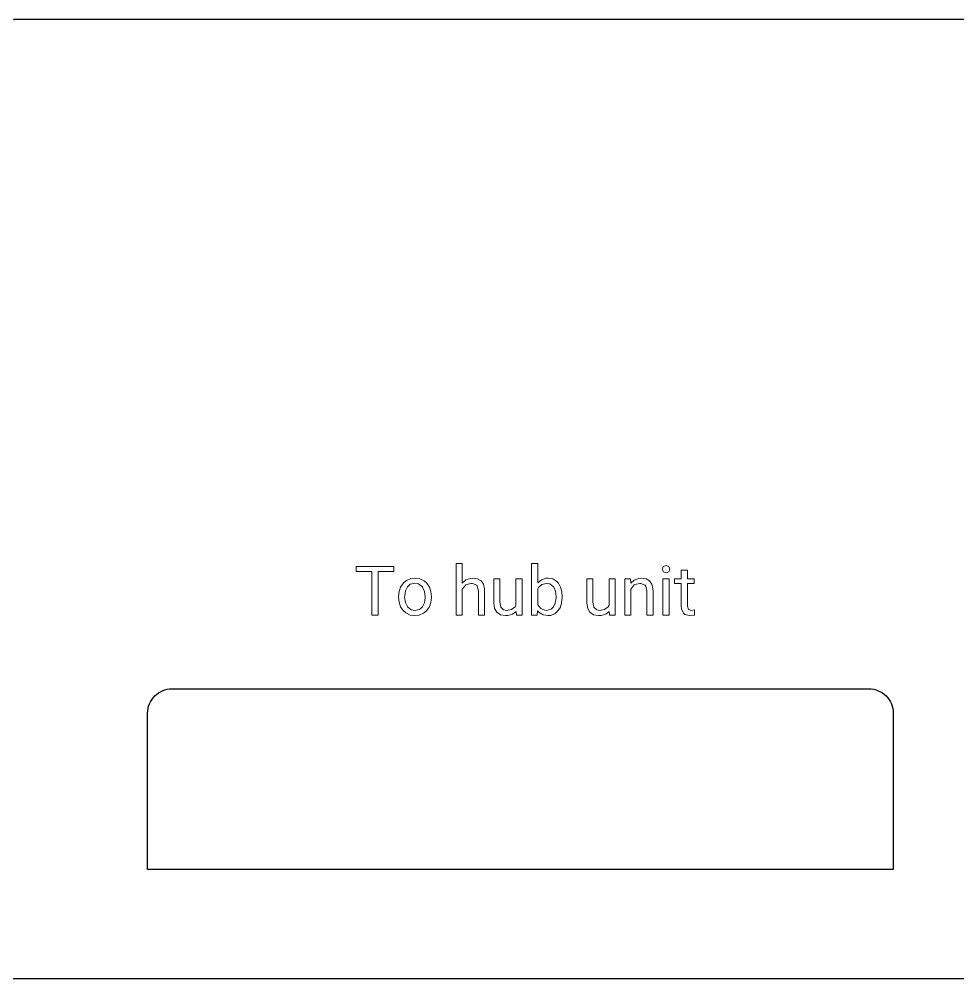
# Model space of a CAD drawing. Header units: millimetres. Extents: x 0 to 498, y 0 to 236.
# Drawn here: x 77.5 to 145, y 0 to 69 of the extents above; entities that cross this region are included whole.
import ezdxf

# ---------------------------------------------------------------- set-up
doc = ezdxf.new("R2010")
doc.units = ezdxf.units.MM
doc.layers.add('TAGLIO', color=1, linetype='Continuous')

msp = doc.modelspace()

# ---------------------------------------------------------------- linework, layer by layer
at = {"color": 3, "lineweight": 0}
for points in [[(108.938, 29.851), (108.938, 26.159), (109.381, 26.159), (109.381, 28.014), (109.4, 28.051), (109.639, 28.319), (109.676, 28.347), (110.018, 28.43), (110.11, 28.43), (110.415, 28.3), (110.461, 28.236), (110.535, 27.885), (110.535, 26.159), (110.978, 26.159), (110.978, 27.876), (110.978, 28.042), (110.894, 28.374), (110.728, 28.614), (110.479, 28.762), (110.147, 28.808), (109.962, 28.789), (109.639, 28.679), (109.381, 28.448), (109.381, 29.851)], [(114.364, 29.851), (114.364, 26.159), (114.77, 26.159), (114.789, 26.464), (114.909, 26.335), (115.195, 26.169), (115.555, 26.113), (115.721, 26.123), (116.034, 26.243), (116.284, 26.473), (116.431, 26.713), (116.524, 27.045), (116.56, 27.433), (116.56, 27.47), (116.533, 27.839), (116.441, 28.171), (116.293, 28.448), (116.182, 28.577), (115.896, 28.753), (115.545, 28.808), (115.389, 28.799), (115.066, 28.697), (114.807, 28.476), (114.807, 29.851)], [(123.832, 29.638), (123.768, 29.454), (123.832, 29.269), (124.026, 29.195), (124.229, 29.269), (124.294, 29.454), (124.229, 29.638), (124.026, 29.712)], [(101.759, 29.657), (101.759, 29.279), (102.885, 29.279), (102.885, 26.159), (103.337, 26.159), (103.337, 29.279), (104.463, 29.279), (104.463, 29.657)], [(125.567, 28.42), (126.047, 28.42), (126.047, 28.762), (125.567, 28.762), (125.567, 29.389), (125.115, 29.389), (125.115, 28.762), (124.644, 28.762), (124.644, 28.42), (125.115, 28.42), (125.115, 26.805), (125.133, 26.593), (125.272, 26.289), (125.373, 26.196), (125.724, 26.113), (126.065, 26.159), (126.065, 26.519), (125.853, 26.492), (125.632, 26.566), (125.567, 26.805)], [(105.367, 28.642), (105.145, 28.466), (104.942, 28.171), (104.832, 27.848), (104.795, 27.488), (104.795, 27.451), (104.832, 27.082), (104.942, 26.75), (105.127, 26.482), (105.321, 26.307), (105.625, 26.159), (105.976, 26.113), (106.28, 26.15), (106.603, 26.279), (106.816, 26.455), (107.019, 26.75), (107.12, 27.064), (107.157, 27.433), (107.157, 27.461), (107.129, 27.839), (107.019, 28.171), (106.834, 28.439), (106.64, 28.614), (106.336, 28.762), (105.976, 28.808), (105.681, 28.78)], [(105.708, 26.529), (105.441, 26.741), (105.431, 26.759), (105.293, 27.055), (105.238, 27.433), (105.247, 27.534), (105.302, 27.904), (105.441, 28.18), (105.644, 28.365), (105.976, 28.448), (106.244, 28.393), (106.511, 28.18), (106.53, 28.162), (106.668, 27.857), (106.714, 27.488), (106.714, 27.396), (106.659, 27.027), (106.52, 26.741), (106.317, 26.556), (105.976, 26.473)], [(111.707, 26.63), (111.863, 26.353), (112.122, 26.178), (112.491, 26.113), (112.657, 26.123), (112.998, 26.215), (113.257, 26.418), (113.266, 26.159), (113.681, 26.159), (113.681, 28.762), (113.238, 28.762), (113.238, 26.87), (113.174, 26.75), (112.925, 26.556), (112.565, 26.492), (112.352, 26.529), (112.149, 26.722), (112.085, 27.082), (112.085, 28.762), (111.642, 28.762), (111.642, 27.073), (111.642, 26.999)], [(115.684, 28.393), (115.942, 28.18), (115.951, 28.171), (116.071, 27.876), (116.118, 27.479), (116.118, 27.396), (116.062, 27.018), (115.942, 26.741), (115.776, 26.575), (115.444, 26.492), (115.315, 26.501), (115.019, 26.621), (114.807, 26.898), (114.807, 28.024), (114.863, 28.134), (115.102, 28.356), (115.435, 28.43)], [(118.397, 26.63), (118.554, 26.353), (118.812, 26.178), (119.181, 26.113), (119.357, 26.123), (119.689, 26.215), (119.947, 26.418), (119.956, 26.159), (120.372, 26.159), (120.372, 28.762), (119.929, 28.762), (119.929, 26.87), (119.864, 26.75), (119.615, 26.556), (119.255, 26.492), (119.043, 26.529), (118.84, 26.722), (118.775, 27.082), (118.775, 28.762), (118.332, 28.762), (118.332, 27.073), (118.332, 26.999)], [(121.488, 28.439), (121.47, 28.762), (121.055, 28.762), (121.055, 26.159), (121.497, 26.159), (121.497, 28.014), (121.516, 28.051), (121.747, 28.319), (121.793, 28.347), (122.134, 28.43), (122.226, 28.43), (122.522, 28.3), (122.568, 28.236), (122.651, 27.885), (122.651, 26.159), (123.094, 26.159), (123.094, 27.876), (123.085, 28.042), (123.011, 28.374), (122.845, 28.614), (122.596, 28.762), (122.263, 28.808), (122.06, 28.789), (121.747, 28.67)], [(123.804, 28.762), (123.804, 26.159), (124.247, 26.159), (124.247, 28.762)]]:
    msp.add_lwpolyline(points, close=True, dxfattribs=at)
at = {"layer": 'TAGLIO'}
msp.add_lwpolyline([(290, 0), (0, 0), (0, 69), (290, 69)], close=True, dxfattribs=at)
msp.add_lwpolyline([(88.511, 20.85), (138.611, 20.85, -0.414214), (140.361, 19.1), (140.361, 7.85), (86.761, 7.85), (86.761, 19.1, -0.414214)], format="xyb", close=True, dxfattribs=at)

doc.saveas('drawing.dxf')
